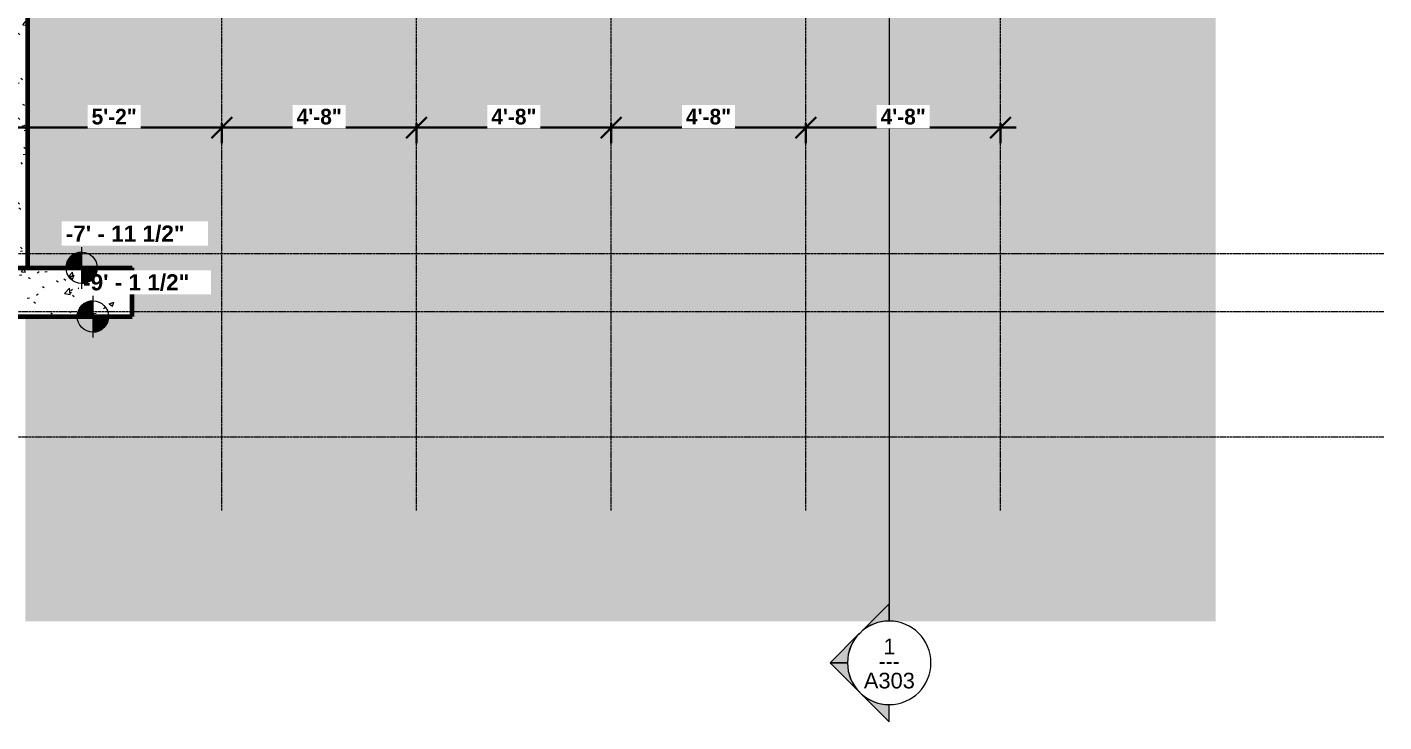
# Model space of a CAD drawing. Header units: inches. Extents: x -3210 to -1935, y -327 to 478.
# Drawn here: x -2325.8 to -1935.5, y -225.9 to -26.2 of the extents above; entities that cross this region are included whole.
import ezdxf

# ---------------------------------------------------------------- set-up
doc = ezdxf.new("R2010")
doc.units = ezdxf.units.IN
doc.header["$MEASUREMENT"] = 0
doc.linetypes.add('Grid Line 1_2_', pattern=[0.875, 0.5, -0.125, 0.125, -0.125])
for name, color, linetype, lineweight in [('A-ANNO-DIMS-1', 211, 'Continuous', 30), ('A-FLOR-LEVL-1', 51, 'Grid Line 1_2_', 9), ('A-WALL-PATT-1', 111, 'Continuous', 9), ('C-TOPO', 7, 'Continuous', 9), ('G-ANNO-DIMS', 111, 'Continuous', 9), ('G-ANNO-SYMB', 111, 'Continuous', 9), ('S-FNDN-1', 32, 'Continuous', 60), ('S-FNDN-2', 32, 'Continuous', 9), ('S-GRID-1', 1, 'Grid Line 1_2_', 9)]:
    doc.layers.add(name, color=color, linetype=linetype, lineweight=lineweight)
doc.styles.add('Arial_1', font='arial.ttf', dxfattribs={"height": 4.5})
doc.styles.add('Arial_B', font='arialbd.ttf', dxfattribs={"height": 4.642857})
doc.styles.add('Century Gothic', font='ufonts.com_century-gothic.ttf', dxfattribs={"height": 4.5})
doc.styles.add('Century Gothic_B', font='GOTHICB.TTF', dxfattribs={"height": 4.5})
doc.dimstyles.new('OD__1_16__Tol__', dxfattribs={"dimscale": 12, "dimtxt": 4.698757, "dimasz": 0.5, "dimexe": 0.375, "dimexo": 0.25, "dimgap": 0.0625, "dimtad": 1, "dimdec": 4, "dimrnd": 0.0625, "dimzin": 3, "dimdsep": 46, "dimlunit": 4, "dimtxsty": 'Century Gothic_B', "dimblk1": 'OBLIQUE', "dimblk2": 'OBLIQUE', "dimsah": 1, "dimcen": 0.09, "dimdle": 0.375, "dimazin": 0, "dimtfac": 1, "dimtdec": 4, "dimtix": 1, "dimtmove": 0, "dimatfit": 3, "dimfxl": 1, "dimtvp": 1, "dimtfill": 1, "dimfrac": 2, "dimtolj": 1, "dimtzin": 0, "dimlwd": 30, "dimlwe": 30, "dimarcsym": 2})
pattern_1 = [(50, (-2422.521, 124.937), (13.77135, -1.20496), [1.44, -15.84]), (355, (-2422.521, 124.937), (-2.6644, 14.4422), [1.152, -12.672]), (100.451, (-2421.373, 124.837), (11.1071, 13.23737), [1.224, -13.462]), (46.184, (-2422.521, 128.777), (20.4913, -3.1779), [2.16, -23.76]), (96.636, (-2420.813, 128.513), (17.9459, 18.7032), [1.836, -20.193]), (351.184, (-2422.52, 128.777), (17.9454, 18.7026), [1.728, -19.008]), (21, (-2420.601, 127.817), (11.4605, -7.73037), [1.44, -15.84]), (326, (-2420.601, 127.817), (4.67135, 13.92315), [1.152, -12.672]), (71.451, (-2419.646, 127.173), (16.1321, 6.19284), [1.224, -13.462]), (37.5, (-2422.521, 124.937), (0.23312, 6.39175), [0.634, -11.885, 0.634, -12.23, -12.72]), (37.5, (-2422.521, 124.937), (0.23312, 6.39175), [-25.382, 0.634, -12.086]), (7.5, (-2422.521, 124.937), (5.05073, 7.57304), [0.634, -6.701, 0.634, -11.597, -4.848]), (7.5, (-2422.521, 124.937), (5.05073, 7.57304), [-19.565, 0.634, -4.214]), (327.5, (-2426.802, 124.937), (10.24958, -0.43289), [0.634, -4.166, 0.634, -14.342, -19.872]), (327.5, (-2426.802, 124.937), (10.24958, -0.43289), [-19.776, 0.634, -19.238]), (317.5, (-2428.722, 124.937), (11.1974, 1.92214), [0.634, -5.606, 0.634, -9.312, -14.112]), (317.5, (-2428.722, 124.937), (11.1974, 1.92214), [-16.186, 0.634, -13.478])]

# ---------------------------------------------------------------- blocks, each defined once
blk = doc.blocks.new('Section - Section Head - Filled-22785-BUILDING SECTION - NORTH_SOUTH - LOOKING EAST')
at = {"layer": 'G-ANNO-SYMB'}
h = blk.add_hatch(color=256, dxfattribs=at)
edge = h.paths.add_edge_path(flags=0)
edge.add_arc((-2800.8, 80.08), 12.02, 47.9216, 90)
edge.add_line((-2800.8, 92.1), (-2800.8, 97.06))
edge.add_line((-2800.8, 97.06), (-2792.75, 89))
h = blk.add_hatch(color=256, dxfattribs=at)
edge = h.paths.add_edge_path(flags=0)
edge.add_line((-2792.31, 88.57), (-2783.83, 80.08))
edge.add_line((-2783.83, 80.08), (-2788.8, 80.08))
edge.add_arc((-2800.8, 80.08), 12, 0, 45)
h = blk.add_hatch(color=256, dxfattribs=at)
edge = h.paths.add_edge_path(flags=0)
edge.add_arc((-2800.8, 80.08), 12, 315, 360)
edge.add_line((-2788.8, 80.08), (-2783.83, 80.08))
edge.add_line((-2783.83, 80.08), (-2792.31, 71.6))
h = blk.add_hatch(color=256, dxfattribs=at)
edge = h.paths.add_edge_path(flags=0)
edge.add_line((-2792.75, 71.17), (-2800.8, 63.11))
edge.add_line((-2800.8, 63.11), (-2800.8, 68.07))
edge.add_arc((-2800.8, 80.08), 12.02, 270, 312.0784)
for p, q in [((-2792.75, 89), (-2800.8, 97.06)), ((-2800.8, 97.06), (-2800.8, 92.1)), ((-2783.83, 80.08), (-2792.31, 88.57)), ((-2792.31, 71.6), (-2783.83, 80.08)), ((-2788.8, 80.08), (-2783.83, 80.08)), ((-2783.83, 80.08), (-2788.8, 80.08)), ((-2800.8, 63.11), (-2792.75, 71.17)), ((-2800.8, 68.07), (-2800.8, 63.11))]:
    blk.add_line(p, q, dxfattribs=at)
for centre, radius, start, end in [((-2800.8, 80.1), 12, 90, 270), ((-2800.8, 80.1), 12, 270, 90), ((-2800.8, 80.08), 12.02, 47.9216, 90), ((-2800.8, 80.08), 12, 0, 45), ((-2800.8, 80.08), 12, 315, 360), ((-2800.8, 80.08), 12.02, 270, 312.0784)]:
    blk.add_arc(centre, radius, start, end, dxfattribs=at)
blk = doc.blocks.new('_Oblique')
at = {"color": 0, "linetype": 'ByBlock', "lineweight": -2}
blk.add_line((-0.5, -0.5), (0.5, 0.5), dxfattribs=at)
blk = doc.blocks.new('DIMBLOCK7-BUILDING SECTION - NORTH_SOUTH - LOOKING EAST')
at = {"layer": 'A-ANNO-DIMS-1', "color": 0, "lineweight": 30, "transparency": 16777216}
for p, q in [((-2331.77, -53.81), (-2331.77, -59.55)), ((-2269.77, -53.81), (-2269.77, -59.55)), ((-2336.27, -55.05), (-2265.27, -55.05))]:
    blk.add_line(p, q, dxfattribs=at)
at = {"layer": 'Defpoints', "color": 0, "transparency": 16777216}
for p in [(-2331.77, -50.81), (-2269.77, -50.81), (-2269.77, -55.05)]:
    blk.add_point(p, dxfattribs=at)
at = {"layer": 'A-ANNO-DIMS-1', "color": 0, "lineweight": 30, "transparency": 16777216, "xscale": 5.999999999999999, "yscale": 5.999999999999999, "zscale": 5.999999999999999, "rotation": 180}
blk.add_blockref('_Oblique', (-2331.77, -55.05), dxfattribs=at)
at = {"layer": 'A-ANNO-DIMS-1', "color": 0, "lineweight": 30, "transparency": 16777216, "xscale": 5.999999999999999, "yscale": 5.999999999999999, "zscale": 5.999999999999999}
blk.add_blockref('_Oblique', (-2269.77, -55.05), dxfattribs=at)
at = {"layer": 'A-ANNO-DIMS-1', "color": 0, "transparency": 16777216, "insert": (-2300.77, -51.94), "char_height": 4.5, "attachment_point": 5, "style": 'Century Gothic_B', "bg_fill": 3, "box_fill_scale": 1.25, "bg_fill_color": 256, "bg_fill_true_color": 13158600, "bg_fill_transparency": 0}
blk.add_mtext('\\A1;5\'-2"', dxfattribs=at)
blk = doc.blocks.new('DIMBLOCK8-BUILDING SECTION - NORTH_SOUTH - LOOKING EAST')
at = {"layer": 'A-ANNO-DIMS-1', "color": 0, "lineweight": 30, "transparency": 16777216}
for p, q in [((-2269.77, -53.81), (-2269.77, -59.55)), ((-2213.77, -53.81), (-2213.77, -59.55)), ((-2274.27, -55.05), (-2209.27, -55.05))]:
    blk.add_line(p, q, dxfattribs=at)
at = {"layer": 'Defpoints', "color": 0, "transparency": 16777216}
for p in [(-2269.77, -50.81), (-2213.77, -50.81), (-2213.77, -55.05)]:
    blk.add_point(p, dxfattribs=at)
at = {"layer": 'A-ANNO-DIMS-1', "color": 0, "lineweight": 30, "transparency": 16777216, "xscale": 5.999999999999999, "yscale": 5.999999999999999, "zscale": 5.999999999999999, "rotation": 180}
blk.add_blockref('_Oblique', (-2269.77, -55.05), dxfattribs=at)
at = {"layer": 'A-ANNO-DIMS-1', "color": 0, "lineweight": 30, "transparency": 16777216, "xscale": 5.999999999999999, "yscale": 5.999999999999999, "zscale": 5.999999999999999}
blk.add_blockref('_Oblique', (-2213.77, -55.05), dxfattribs=at)
at = {"layer": 'A-ANNO-DIMS-1', "color": 0, "transparency": 16777216, "insert": (-2241.77, -51.94), "char_height": 4.5, "attachment_point": 5, "style": 'Century Gothic_B', "bg_fill": 3, "box_fill_scale": 1.25, "bg_fill_color": 256, "bg_fill_true_color": 13158600, "bg_fill_transparency": 0}
blk.add_mtext('\\A1;4\'-8"', dxfattribs=at)
blk = doc.blocks.new('DIMBLOCK9-BUILDING SECTION - NORTH_SOUTH - LOOKING EAST')
at = {"layer": 'A-ANNO-DIMS-1', "color": 0, "lineweight": 30, "transparency": 16777216}
for p, q in [((-2213.77, -53.81), (-2213.77, -59.55)), ((-2157.77, -53.81), (-2157.77, -59.55)), ((-2218.27, -55.05), (-2153.27, -55.05))]:
    blk.add_line(p, q, dxfattribs=at)
at = {"layer": 'Defpoints', "color": 0, "transparency": 16777216}
for p in [(-2213.77, -50.81), (-2157.77, -50.81), (-2157.77, -55.05)]:
    blk.add_point(p, dxfattribs=at)
at = {"layer": 'A-ANNO-DIMS-1', "color": 0, "lineweight": 30, "transparency": 16777216, "xscale": 5.999999999999999, "yscale": 5.999999999999999, "zscale": 5.999999999999999, "rotation": 180}
blk.add_blockref('_Oblique', (-2213.77, -55.05), dxfattribs=at)
at = {"layer": 'A-ANNO-DIMS-1', "color": 0, "lineweight": 30, "transparency": 16777216, "xscale": 5.999999999999999, "yscale": 5.999999999999999, "zscale": 5.999999999999999}
blk.add_blockref('_Oblique', (-2157.77, -55.05), dxfattribs=at)
at = {"layer": 'A-ANNO-DIMS-1', "color": 0, "transparency": 16777216, "insert": (-2185.77, -51.94), "char_height": 4.5, "attachment_point": 5, "style": 'Century Gothic_B', "bg_fill": 3, "box_fill_scale": 1.25, "bg_fill_color": 256, "bg_fill_true_color": 13158600, "bg_fill_transparency": 0}
blk.add_mtext('\\A1;4\'-8"', dxfattribs=at)
blk = doc.blocks.new('DIMBLOCK10-BUILDING SECTION - NORTH_SOUTH - LOOKING EAST')
at = {"layer": 'A-ANNO-DIMS-1', "color": 0, "lineweight": 30, "transparency": 16777216}
for p, q in [((-2157.77, -53.81), (-2157.77, -59.55)), ((-2101.77, -53.81), (-2101.77, -59.55)), ((-2162.27, -55.05), (-2097.27, -55.05))]:
    blk.add_line(p, q, dxfattribs=at)
at = {"layer": 'Defpoints', "color": 0, "transparency": 16777216}
for p in [(-2157.77, -50.81), (-2101.77, -50.81), (-2101.77, -55.05)]:
    blk.add_point(p, dxfattribs=at)
at = {"layer": 'A-ANNO-DIMS-1', "color": 0, "lineweight": 30, "transparency": 16777216, "xscale": 5.999999999999999, "yscale": 5.999999999999999, "zscale": 5.999999999999999, "rotation": 180}
blk.add_blockref('_Oblique', (-2157.77, -55.05), dxfattribs=at)
at = {"layer": 'A-ANNO-DIMS-1', "color": 0, "lineweight": 30, "transparency": 16777216, "xscale": 5.999999999999999, "yscale": 5.999999999999999, "zscale": 5.999999999999999}
blk.add_blockref('_Oblique', (-2101.77, -55.05), dxfattribs=at)
at = {"layer": 'A-ANNO-DIMS-1', "color": 0, "transparency": 16777216, "insert": (-2129.77, -51.94), "char_height": 4.5, "attachment_point": 5, "style": 'Century Gothic_B', "bg_fill": 3, "box_fill_scale": 1.25, "bg_fill_color": 256, "bg_fill_true_color": 13158600, "bg_fill_transparency": 0}
blk.add_mtext('\\A1;4\'-8"', dxfattribs=at)
blk = doc.blocks.new('DIMBLOCK11-BUILDING SECTION - NORTH_SOUTH - LOOKING EAST')
at = {"layer": 'A-ANNO-DIMS-1', "color": 0, "lineweight": 30, "transparency": 16777216}
for p, q in [((-2101.77, -53.81), (-2101.77, -59.55)), ((-2045.77, -53.81), (-2045.77, -59.55)), ((-2106.27, -55.05), (-2041.27, -55.05))]:
    blk.add_line(p, q, dxfattribs=at)
at = {"layer": 'Defpoints', "color": 0, "transparency": 16777216}
for p in [(-2101.77, -50.81), (-2045.77, -50.81), (-2045.77, -55.05)]:
    blk.add_point(p, dxfattribs=at)
at = {"layer": 'A-ANNO-DIMS-1', "color": 0, "lineweight": 30, "transparency": 16777216, "xscale": 5.999999999999999, "yscale": 5.999999999999999, "zscale": 5.999999999999999, "rotation": 180}
blk.add_blockref('_Oblique', (-2101.77, -55.05), dxfattribs=at)
at = {"layer": 'A-ANNO-DIMS-1', "color": 0, "lineweight": 30, "transparency": 16777216, "xscale": 5.999999999999999, "yscale": 5.999999999999999, "zscale": 5.999999999999999}
blk.add_blockref('_Oblique', (-2045.77, -55.05), dxfattribs=at)
at = {"layer": 'A-ANNO-DIMS-1', "color": 0, "transparency": 16777216, "insert": (-2073.77, -51.94), "char_height": 4.5, "attachment_point": 5, "style": 'Century Gothic_B', "bg_fill": 3, "box_fill_scale": 1.25, "bg_fill_color": 256, "bg_fill_true_color": 13158600, "bg_fill_transparency": 0}
blk.add_mtext('\\A1;4\'-8"', dxfattribs=at)
blk = doc.blocks.new('Spot Elevations - Spot Elevation - Target Filled-1560264-BUILDING SECTION - NORTH_SOUTH - LOOKING EAST')
at = {"layer": 'G-ANNO-DIMS'}
h = blk.add_hatch(color=256, dxfattribs=at)
edge = h.paths.add_edge_path(flags=0)
edge.add_line((-2306.87, -109.37), (-2311.37, -109.37))
edge.add_arc((-2306.87, -109.37), 4.5, 90, 180, ccw=False)
edge.add_line((-2306.87, -104.87), (-2306.87, -109.37))
h = blk.add_hatch(color=256, dxfattribs=at)
edge = h.paths.add_edge_path(flags=0)
edge.add_line((-2306.87, -109.37), (-2302.37, -109.37))
edge.add_arc((-2306.87, -109.37), 4.5, -90, 0, ccw=False)
edge.add_line((-2306.87, -113.87), (-2306.87, -109.37))
for p, q in [((-2306.87, -103.4), (-2306.87, -115.37)), ((-2306.87, -109.37), (-2306.87, -104.87)), ((-2300.87, -109.37), (-2312.87, -109.37)), ((-2311.37, -109.37), (-2306.87, -109.37)), ((-2306.87, -109.37), (-2306.87, -113.87)), ((-2302.37, -109.37), (-2306.87, -109.37))]:
    blk.add_line(p, q, dxfattribs=at)
blk.add_circle((-2306.87, -109.37), 4.5, dxfattribs=at)
for start, end in [(90, 180), (270, 0)]:
    blk.add_arc((-2306.87, -109.37), 4.5, start, end, dxfattribs=at)

msp = doc.modelspace()

# ---------------------------------------------------------------- hatches: boundary and pattern name
at = {"layer": 'A-WALL-PATT-1'}
h = msp.add_hatch(dxfattribs=at)
h.set_pattern_fill('FP_12', color=256, style=0, pattern_type=2)
h.set_pattern_definition(pattern_1)
h.paths.add_polyline_path([(-2335.58668, -95.375), (-2325.58668, -95.375), (-2325.58668, 47.625), (-2335.58668, 47.625), (-2335.58668, -46.25841)], flags=0)
at = {"layer": 'C-TOPO'}
msp.add_hatch(color=256, dxfattribs=at).paths.add_polyline_path([(-2326.33668, -196.93641), (-1983.85012, -196.93641), (-1983.85012, 13.5359), (-1989.03674, 14.14553), (-2021.05601, 18.55915), (-2035.57405, 20.65976), (-2036.56525, 20.65976), (-2041.60684, 21.2612), (-2042.0084, 21.34728), (-2064.08118, 22.10934), (-2100.27033, 22.11287), (-2100.07485, 23.09027), (-2125.08916, 24.05236), (-2126.52635, 24.05236), (-2127.26728, 24.13613), (-2138.33668, 24.56188), (-2143.43672, 24.56188), (-2144.55398, 24.69954), (-2145.12244, 24.82287), (-2186.14536, 26.40853), (-2225.33229, 26.41235), (-2225.13079, 27.41981), (-2225.53067, 27.95305), (-2228.43529, 28.06696), (-2229.16059, 28.02429), (-2229.08323, 28.09236), (-2232.42077, 28.22325), (-2234.26174, 28.22325), (-2235.16325, 28.3308), (-2266.33668, 29.55328), (-2266.33668, -10), (-2258.33668, -10), (-2258.33668, -22), (-2282.33668, -22), (-2282.33668, -10), (-2274.33668, -10), (-2274.33668, 24.5), (-2290.8066, 24.5), (-2325.58668, 9.87386), (-2325.58668, -95.375), (-2295.58668, -95.375), (-2295.58668, -109.375), (-2326.33668, -109.375), (-2326.33668, -121.59741)], flags=0)
at = {"layer": 'S-FNDN-2'}
h = msp.add_hatch(dxfattribs=at)
h.set_pattern_fill('FP_12', color=256, style=0, pattern_type=2)
h.set_pattern_definition(pattern_1)
h.paths.add_polyline_path([(-2329.61795, -109.375), (-2295.58668, -109.375), (-2295.58668, -95.375), (-2359.58668, -95.375), (-2359.58668, -99.375), (-2326.33668, -99.375), (-2326.33668, -105.375), (-2359.58668, -105.38128), (-2359.58668, -109.375), (-2347.08387, -109.375)], flags=0)

# ---------------------------------------------------------------- linework, layer by layer
at = {"layer": 'A-FLOR-LEVL-1'}
for p, q in [((-1935.47917, -91.375), (-3194.57025, -91.375)), ((-1935.47917, -108), (-3194.57025, -108)), ((-1935.47917, -144), (-3194.57025, -144))]:
    msp.add_line(p, q, dxfattribs=at)
at = {"layer": 'G-ANNO-SYMB'}
msp.add_line((-2077.79874, 405.76985), (-2077.79874, -196.89908), dxfattribs=at)
at = {"layer": 'S-FNDN-1'}
for p, q in [((-2325.58668, -95.375), (-2325.58668, 47.625)), ((-2359.58668, -95.375), (-2295.58668, -95.375)), ((-2295.58668, -109.375), (-2295.58668, -95.375)), ((-2359.58668, -109.375), (-2295.58668, -109.375))]:
    msp.add_line(p, q, dxfattribs=at)
at = {"layer": 'S-GRID-1'}
for p, q in [((-2269.77418, -165.07357), (-2269.77418, 454.14485)), ((-2213.77418, -165.07357), (-2213.77418, 454.14485)), ((-2157.77418, -165.07357), (-2157.77418, 454.14485)), ((-2101.77418, -165.07357), (-2101.77418, 454.14485)), ((-2045.77418, -165.07357), (-2045.77418, 454.14485))]:
    msp.add_line(p, q, dxfattribs=at)

# ---------------------------------------------------------------- block references
at = {"layer": 'G-ANNO-DIMS'}
msp.add_blockref('Spot Elevations - Spot Elevation - Target Filled-1560264-BUILDING SECTION - NORTH_SOUTH - LOOKING EAST', (0, 0), dxfattribs=at)
at = {"layer": 'G-ANNO-SYMB', "rotation": 180}
msp.add_blockref('Section - Section Head - Filled-22785-BUILDING SECTION - NORTH_SOUTH - LOOKING EAST', (-4878.59748, -128.81423), dxfattribs=at)

# ---------------------------------------------------------------- texts
at = {"layer": 'G-ANNO-SYMB', "char_height": 4.5, "attachment_point": 1}
for s, insert, width, style in [('1', (-2079.45923, -201.94477), 4.242, 'Arial_1'), ('---', (-2080.78488, -206.19811), 7.7265, 'Century Gothic'), ('A303', (-2085.08127, -211.76289), 17.877, 'Arial_1')]:
    msp.add_mtext(s, dxfattribs=dict(at, insert=insert, width=width, style=style))

# ---------------------------------------------------------------- next in the draw order: texts
at = {"layer": 'G-ANNO-DIMS', "insert": (-2309.70121, -97.20175), "char_height": 4.6428571, "width": 35.5902439, "attachment_point": 1, "line_spacing_factor": 0.941778, "style": 'Arial_B', "bg_fill": 3, "box_fill_scale": 1.25, "bg_fill_color": 256, "bg_fill_true_color": 13158600, "bg_fill_transparency": 0}
msp.add_mtext('-9\' - 1 1/2"', dxfattribs=at)

# ---------------------------------------------------------------- next in the draw order: dimensions: what is measured, and where the dimension line sits
at = {"layer": 'A-ANNO-DIMS-1'}
dim = msp.add_linear_dim(base=(-2269.77418, -55.05026), p1=(-2331.77418, -50.80762), p2=(-2269.77418, -50.80762), dimstyle='OD__1_16__Tol__', override={"dimpost": '<>', "dimfxl": 62}, dxfattribs=at)
dim.commit()
dim.dimension.update_dxf_attribs({"geometry": 'DIMBLOCK7-BUILDING SECTION - NORTH_SOUTH - LOOKING EAST', "text_midpoint": (-2300.77418, -51.93707)})

# ---------------------------------------------------------------- next in the draw order: block references
at = {"layer": 'G-ANNO-DIMS'}
msp.add_blockref('Spot Elevations - Spot Elevation - Target Filled-1560264-BUILDING SECTION - NORTH_SOUTH - LOOKING EAST', (-3.24303, 14), dxfattribs=at)

# ---------------------------------------------------------------- next in the draw order: dimensions: what is measured, and where the dimension line sits
at = {"layer": 'A-ANNO-DIMS-1'}
dim = msp.add_linear_dim(base=(-2213.77418, -55.05026), p1=(-2269.77418, -50.80762), p2=(-2213.77418, -50.80762), dimstyle='OD__1_16__Tol__', override={"dimpost": '<>', "dimfxl": 56}, dxfattribs=at)
dim.commit()
dim.dimension.update_dxf_attribs({"geometry": 'DIMBLOCK8-BUILDING SECTION - NORTH_SOUTH - LOOKING EAST', "text_midpoint": (-2241.77418, -51.93707)})

# ---------------------------------------------------------------- next in the draw order: texts
at = {"layer": 'G-ANNO-DIMS', "insert": (-2314.68887, -83.20175), "char_height": 4.6428571, "width": 39.7773314, "attachment_point": 1, "line_spacing_factor": 0.941778, "style": 'Arial_B', "bg_fill": 3, "box_fill_scale": 1.25, "bg_fill_color": 256, "bg_fill_true_color": 13158600, "bg_fill_transparency": 0}
msp.add_mtext('-7\' - 11 1/2"', dxfattribs=at)

# ---------------------------------------------------------------- next in the draw order: dimensions: what is measured, and where the dimension line sits
at = {"layer": 'A-ANNO-DIMS-1'}
dim = msp.add_linear_dim(base=(-2157.77418, -55.05026), p1=(-2213.77418, -50.80762), p2=(-2157.77418, -50.80762), dimstyle='OD__1_16__Tol__', override={"dimpost": '<>', "dimfxl": 56}, dxfattribs=at)
dim.commit()
dim.dimension.update_dxf_attribs({"geometry": 'DIMBLOCK9-BUILDING SECTION - NORTH_SOUTH - LOOKING EAST', "text_midpoint": (-2185.77418, -51.93707)})

# ---------------------------------------------------------------- next in the draw order: dimensions: what is measured, and where the dimension line sits
dim = msp.add_linear_dim(base=(-2101.77418, -55.05026), p1=(-2157.77418, -50.80762), p2=(-2101.77418, -50.80762), dimstyle='OD__1_16__Tol__', override={"dimpost": '<>', "dimfxl": 56}, dxfattribs=at)
dim.commit()
dim.dimension.update_dxf_attribs({"geometry": 'DIMBLOCK10-BUILDING SECTION - NORTH_SOUTH - LOOKING EAST', "text_midpoint": (-2129.77418, -51.93707)})

# ---------------------------------------------------------------- next in the draw order: dimensions: what is measured, and where the dimension line sits
dim = msp.add_linear_dim(base=(-2045.77418, -55.05026), p1=(-2101.77418, -50.80762), p2=(-2045.77418, -50.80762), dimstyle='OD__1_16__Tol__', override={"dimpost": '<>', "dimfxl": 56}, dxfattribs=at)
dim.commit()
dim.dimension.update_dxf_attribs({"geometry": 'DIMBLOCK11-BUILDING SECTION - NORTH_SOUTH - LOOKING EAST', "text_midpoint": (-2073.77418, -51.93707)})

doc.saveas('drawing.dxf')
